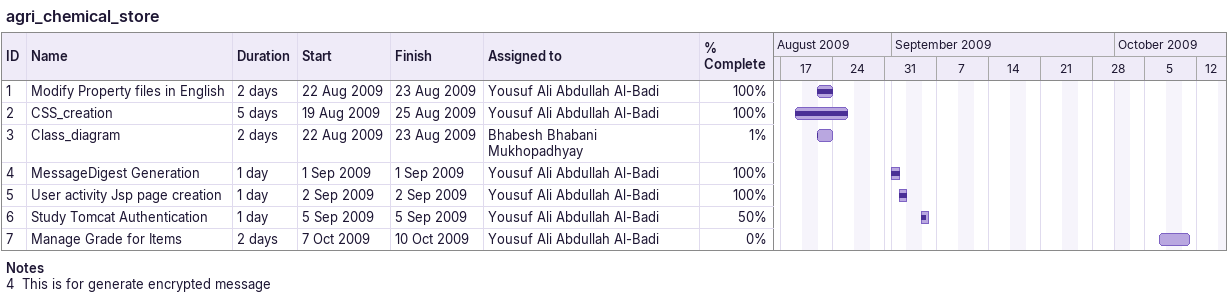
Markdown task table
agri_chemical_store

| ID | Task | Duration | Start | Finish | Resources | % complete |
|---|---|---|---|---|---|---|
| 1 | Modify Property files in English | 2d | 2009-08-22 | 2009-08-23 | Yousuf Ali Abdullah Al-Badi | 100 |
| 2 | CSS_creation | 5d | 2009-08-19 | 2009-08-25 | Yousuf Ali Abdullah Al-Badi | 100 |
| 3 | Class_diagram | 2d | 2009-08-22 | 2009-08-23 | Bhabesh Bhabani Mukhopadhyay | 1 |
| 4 | MessageDigest Generation | 1d | 2009-09-01 | 2009-09-01 | Yousuf Ali Abdullah Al-Badi | 100 |
| 5 | User activity Jsp page creation | 1d | 2009-09-02 | 2009-09-02 | Yousuf Ali Abdullah Al-Badi | 100 |
| 6 | Study Tomcat Authentication | 1d | 2009-09-05 | 2009-09-05 | Yousuf Ali Abdullah Al-Badi | 50 |
| 7 | Manage Grade for Items | 2d | 2009-10-07 | 2009-10-10 | Yousuf Ali Abdullah Al-Badi | 0 |

Notes
- 4: This is for generate encrypted message
